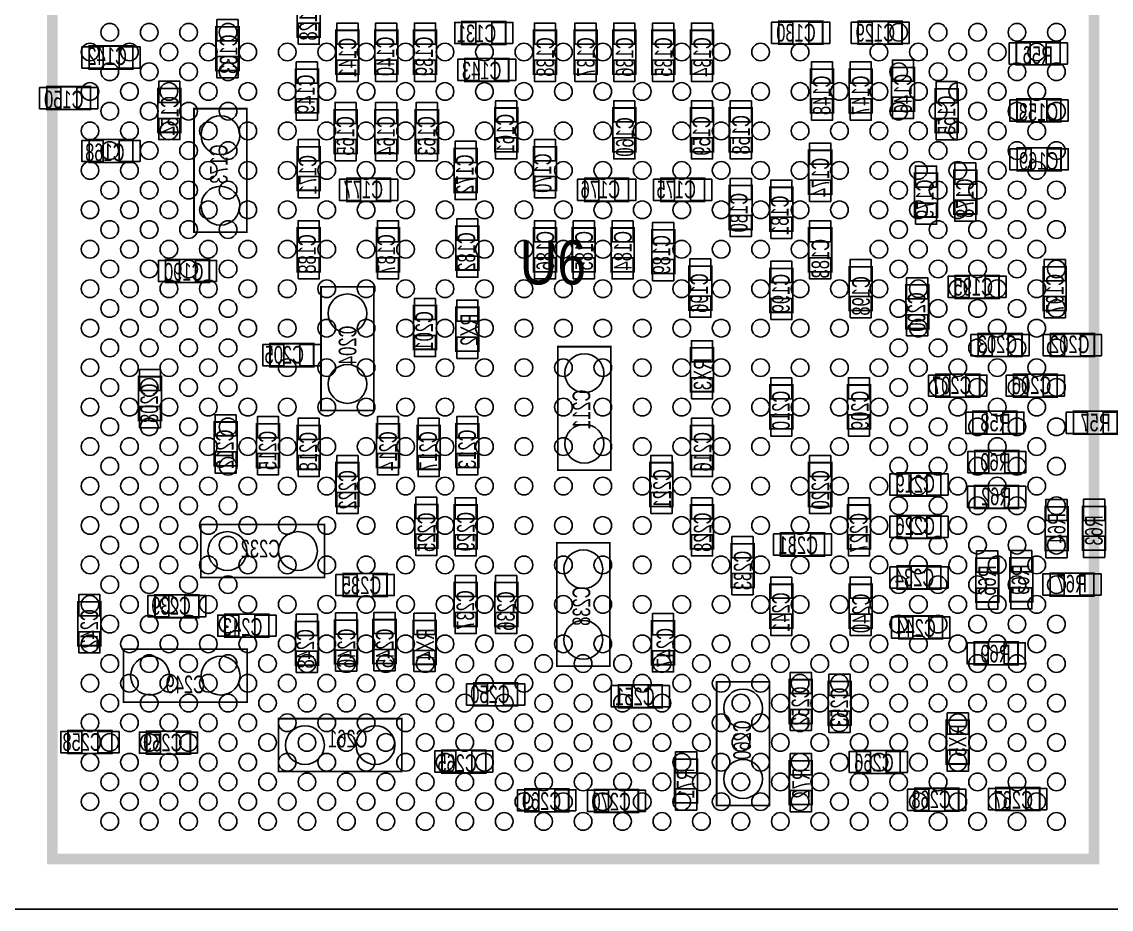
# Model space of a CAD drawing. Extents: x -1181 to 984, y -394 to 394.
# Drawn here: x -280 to 338, y -394 to 109 of the extents above; entities that cross this region are included whole.
import ezdxf
from ezdxf.enums import TextEntityAlignment as Align

# ---------------------------------------------------------------- set-up
doc = ezdxf.new("R2010")
doc.units = 0
for name, color, linetype in [('BG_OUTLINE', 1, 'CONTINUOUS'), ('PG_ASSEMBLY_BOTTOM', 2, 'CONTINUOUS'), ('PG_ASSEMBLY_TOP', 3, 'CONTINUOUS'), ('PIN_BOTTOM', 5, 'CONTINUOUS'), ('PIN_TOP', 4, 'CONTINUOUS'), ('RD_ASSEMBLY_BOTTOM', 6, 'CONTINUOUS'), ('RD_ASSEMBLY_TOP', 7, 'CONTINUOUS')]:
    doc.layers.add(name, color=color, linetype=linetype)

msp = doc.modelspace()

# ---------------------------------------------------------------- linework, layer by layer
at = {"layer": 'BG_OUTLINE'}
msp.add_lwpolyline([(984.25, -393.7), (984.25, 393.7), (-1181.1, 393.7), (-1181.1, -393.7)], close=True, dxfattribs=at)
at = {"layer": 'PG_ASSEMBLY_BOTTOM', "const_width": 1}
for points in [[(-110.5, 100.6), (-110.5, 125.4), (-123.5, 125.4), (-123.5, 100.6)], [(-169.5, 106.4), (-169.5, 81.6), (-156.5, 81.6), (-156.5, 106.4)], [(-5.3, 109.43), (-30.1, 109.43), (-30.1, 96.43), (-5.3, 96.43)], [(149.6, 96.5), (174.4, 96.5), (174.4, 109.5), (149.6, 109.5)], [(194.6, 96.5), (219.4, 96.5), (219.4, 109.5), (194.6, 109.5)], [(-101.5, 104.4), (-101.5, 79.6), (-88.5, 79.6), (-88.5, 104.4)], [(-79.5, 104.4), (-79.5, 79.6), (-66.5, 79.6), (-66.5, 104.4)], [(-44.5, 79.6), (-44.5, 104.4), (-57.5, 104.4), (-57.5, 79.6)], [(10.5, 104.4), (10.5, 79.6), (23.5, 79.6), (23.5, 104.4)], [(33.5, 104.4), (33.5, 79.6), (46.5, 79.6), (46.5, 104.4)], [(55.5, 104.4), (55.5, 79.6), (68.5, 79.6), (68.5, 104.4)], [(77.5, 104.4), (77.5, 79.6), (90.5, 79.6), (90.5, 104.4)], [(99.5, 104.4), (99.5, 79.6), (112.5, 79.6), (112.5, 104.4)], [(-216.6, 95.5), (-241.4, 95.5), (-241.4, 82.5), (-216.6, 82.5)], [(284.21, 84.8), (309.01, 84.8), (309.01, 97.8), (284.21, 97.8)], [(-3.6, 88.5), (-28.4, 88.5), (-28.4, 75.5), (-3.6, 75.5)], [(-111.5, 57.6), (-111.5, 82.4), (-124.5, 82.4), (-124.5, 57.6)], [(180.5, 57.6), (180.5, 82.4), (167.5, 82.4), (167.5, 57.6)], [(202.5, 57.6), (202.5, 82.4), (189.5, 82.4), (189.5, 57.6)], [(226.5, 58.6), (226.5, 83.4), (213.5, 83.4), (213.5, 58.6)], [(-240.6, 72.5), (-265.4, 72.5), (-265.4, 59.5), (-240.6, 59.5)], [(-202.5, 71.4), (-202.5, 46.6), (-189.5, 46.6), (-189.5, 71.4)], [(251.2, 46.49), (251.2, 71.29), (238.2, 71.29), (238.2, 46.49)], [(284.6, 52.5), (309.4, 52.5), (309.4, 65.5), (284.6, 65.5)], [(-152, -10), (-152, 60), (-182, 60), (-182, -10)], [(-102.5, 59.4), (-102.5, 34.6), (-89.5, 34.6), (-89.5, 59.4)], [(-79.5, 59.4), (-79.5, 34.6), (-66.5, 34.6), (-66.5, 59.4)], [(-56.5, 59.4), (-56.5, 34.6), (-43.5, 34.6), (-43.5, 59.4)], [(-11.5, 60.4), (-11.5, 35.6), (1.5, 35.6), (1.5, 60.4)], [(55.5, 60.4), (55.5, 35.6), (68.5, 35.6), (68.5, 60.4)], [(99.5, 60.4), (99.5, 35.6), (112.5, 35.6), (112.5, 60.4)], [(121.5, 60.4), (121.5, 35.6), (134.5, 35.6), (134.5, 60.4)], [(-216.6, 42.5), (-241.4, 42.5), (-241.4, 29.5), (-216.6, 29.5)], [(-110.5, 13.6), (-110.5, 38.4), (-123.5, 38.4), (-123.5, 13.6)], [(-34.5, 37.4), (-34.5, 12.6), (-21.5, 12.6), (-21.5, 37.4)], [(23.5, 13.6), (23.5, 38.4), (10.5, 38.4), (10.5, 13.6)], [(284.71, 24.8), (309.51, 24.8), (309.51, 37.8), (284.71, 37.8)], [(179.5, 11.6), (179.5, 36.4), (166.5, 36.4), (166.5, 11.6)], [(248.8, 25.11), (248.8, 0.31), (261.8, 0.31), (261.8, 25.11)], [(-70.6, 20.5), (-95.4, 20.5), (-95.4, 7.5), (-70.6, 7.5)], [(39.6, 7.5), (64.4, 7.5), (64.4, 20.5), (39.6, 20.5)], [(82.6, 7.5), (107.4, 7.5), (107.4, 20.5), (82.6, 20.5)], [(239.5, -1.4), (239.5, 23.4), (226.5, 23.4), (226.5, -1.4)], [(121.5, 16.4), (121.5, -8.4), (134.5, -8.4), (134.5, 16.4)], [(157.5, -9.4), (157.5, 15.4), (144.5, 15.4), (144.5, -9.4)], [(-20.5, -31.4), (-20.5, -6.6), (-33.5, -6.6), (-33.5, -31.4)], [(-110.5, -32.4), (-110.5, -7.6), (-123.5, -7.6), (-123.5, -32.4)], [(-65.5, -32.4), (-65.5, -7.6), (-78.5, -7.6), (-78.5, -32.4)], [(10.5, -7.6), (10.5, -32.4), (23.5, -32.4), (23.5, -7.6)], [(32.5, -7.6), (32.5, -32.4), (45.5, -32.4), (45.5, -7.6)], [(54.5, -7.6), (54.5, -32.4), (67.5, -32.4), (67.5, -7.6)], [(77.5, -8.6), (77.5, -33.4), (90.5, -33.4), (90.5, -8.6)], [(166.5, -7.6), (166.5, -32.4), (179.5, -32.4), (179.5, -7.6)], [(-173.3, -25.45), (-198.1, -25.45), (-198.1, -38.45), (-173.3, -38.45)], [(98.53, -29.3), (98.53, -54.1), (111.53, -54.1), (111.53, -29.3)], [(157.5, -55.4), (157.5, -30.6), (144.5, -30.6), (144.5, -55.4)], [(202.5, -54.4), (202.5, -29.6), (189.5, -29.6), (189.5, -54.4)], [(312.5, -54.4), (312.5, -29.6), (299.5, -29.6), (299.5, -54.4)], [(274.4, -34.5), (249.6, -34.5), (249.6, -47.5), (274.4, -47.5)], [(-110, -41), (-110, -111), (-80, -111), (-80, -41)], [(234.51, -64.7), (234.51, -39.9), (221.51, -39.9), (221.51, -64.7)], [(-57.5, -51.6), (-57.5, -76.4), (-44.5, -76.4), (-44.5, -51.6)], [(-20.5, -77.4), (-20.5, -52.6), (-33.5, -52.6), (-33.5, -77.4)], [(287.4, -67.5), (262.6, -67.5), (262.6, -80.5), (287.4, -80.5)], [(328.4, -67.5), (303.6, -67.5), (303.6, -80.5), (328.4, -80.5)], [(-138.93, -86.2), (-114.13, -86.2), (-114.13, -73.2), (-138.93, -73.2)], [(54.3, -144.9), (54.3, -74.9), (24.3, -74.9), (24.3, -144.9)], [(112.5, -100.4), (112.5, -75.6), (99.5, -75.6), (99.5, -100.4)], [(-200.41, -116.7), (-200.41, -91.9), (-213.41, -91.9), (-213.41, -116.7)], [(263.4, -90.5), (238.6, -90.5), (238.6, -103.5), (263.4, -103.5)], [(282.6, -103.5), (307.4, -103.5), (307.4, -90.5), (282.6, -90.5)], [(144.5, -96.6), (144.5, -121.4), (157.5, -121.4), (157.5, -96.6)], [(201.5, -121.4), (201.5, -96.6), (188.5, -96.6), (188.5, -121.4)], [(284.4, -111.5), (259.6, -111.5), (259.6, -124.5), (284.4, -124.5)], [(341.4, -111.5), (316.6, -111.5), (316.6, -124.5), (341.4, -124.5)], [(-170.5, -117.6), (-170.5, -142.4), (-157.5, -142.4), (-157.5, -117.6)], [(-133.5, -143.4), (-133.5, -118.6), (-146.5, -118.6), (-146.5, -143.4)], [(-110.5, -144.4), (-110.5, -119.6), (-123.5, -119.6), (-123.5, -144.4)], [(-78.5, -118.6), (-78.5, -143.4), (-65.5, -143.4), (-65.5, -118.6)], [(-55.5, -119.6), (-55.5, -144.4), (-42.5, -144.4), (-42.5, -119.6)], [(-20.5, -143.4), (-20.5, -118.6), (-33.5, -118.6), (-33.5, -143.4)], [(112.5, -144.4), (112.5, -119.6), (99.5, -119.6), (99.5, -144.4)], [(285.53, -133.8), (260.73, -133.8), (260.73, -146.8), (285.53, -146.8)], [(-101.5, -140.6), (-101.5, -165.4), (-88.5, -165.4), (-88.5, -140.6)], [(76.5, -140.6), (76.5, -165.4), (89.5, -165.4), (89.5, -140.6)], [(166.5, -140.6), (166.5, -165.4), (179.5, -165.4), (179.5, -140.6)], [(241.4, -146.5), (216.6, -146.5), (216.6, -159.5), (241.4, -159.5)], [(260.6, -166.5), (285.4, -166.5), (285.4, -153.5), (260.6, -153.5)], [(-56.77, -164.3), (-56.77, -189.1), (-43.77, -189.1), (-43.77, -164.3)], [(-21.5, -189.4), (-21.5, -164.6), (-34.5, -164.6), (-34.5, -189.4)], [(99.5, -164.6), (99.5, -189.4), (112.5, -189.4), (112.5, -164.6)], [(188.5, -164.6), (188.5, -189.4), (201.5, -189.4), (201.5, -164.6)], [(313.5, -190.4), (313.5, -165.6), (300.5, -165.6), (300.5, -190.4)], [(321.8, -165.45), (321.8, -190.25), (334.8, -190.25), (334.8, -165.45)], [(241.4, -170.5), (216.6, -170.5), (216.6, -183.5), (241.4, -183.5)], [(-108.06, -175.7), (-178.06, -175.7), (-178.06, -205.7), (-108.06, -205.7)], [(150.6, -193.5), (175.4, -193.5), (175.4, -180.5), (150.6, -180.5)], [(23.7, -186.02), (23.7, -256.02), (53.7, -256.02), (53.7, -186.02)], [(135.5, -211.4), (135.5, -186.6), (122.5, -186.6), (122.5, -211.4)], [(274.2, -219.57), (274.2, -194.77), (261.2, -194.77), (261.2, -219.57)], [(280.5, -194.6), (280.5, -219.4), (293.5, -219.4), (293.5, -194.6)], [(-97.4, -216.5), (-72.6, -216.5), (-72.6, -203.5), (-97.4, -203.5)], [(216.65, -212.2), (241.45, -212.2), (241.45, -199.2), (216.65, -199.2)], [(303.35, -216.2), (328.15, -216.2), (328.15, -203.2), (303.35, -203.2)], [(-34.5, -208.6), (-34.5, -233.4), (-21.5, -233.4), (-21.5, -208.6)], [(-11.5, -208.6), (-11.5, -233.4), (1.5, -233.4), (1.5, -208.6)], [(144.5, -209.6), (144.5, -234.4), (157.5, -234.4), (157.5, -209.6)], [(189.5, -209.6), (189.5, -234.4), (202.5, -234.4), (202.5, -209.6)], [(-179.3, -215.47), (-204.1, -215.47), (-204.1, -228.47), (-179.3, -228.47)], [(-234.8, -244.33), (-234.8, -219.53), (-247.8, -219.53), (-247.8, -244.33)], [(-139.6, -226.5), (-164.4, -226.5), (-164.4, -239.5), (-139.6, -239.5)], [(242.4, -227.5), (217.6, -227.5), (217.6, -240.5), (242.4, -240.5)], [(-124.5, -230.6), (-124.5, -255.4), (-111.5, -255.4), (-111.5, -230.6)], [(-89.25, -254.7), (-89.25, -229.9), (-102.25, -229.9), (-102.25, -254.7)], [(-67.5, -254.4), (-67.5, -229.6), (-80.5, -229.6), (-80.5, -254.4)], [(-44.8, -254.89), (-44.8, -230.09), (-57.8, -230.09), (-57.8, -254.89)], [(77.43, -230.3), (77.43, -255.1), (90.43, -255.1), (90.43, -230.3)], [(-221.9, -276.3), (-151.9, -276.3), (-151.9, -246.3), (-221.9, -246.3)], [(260.37, -255.2), (285.17, -255.2), (285.17, -242.2), (260.37, -242.2)], [(-23.4, -278.5), (1.4, -278.5), (1.4, -265.5), (-23.4, -265.5)], [(144.3, -334.9), (144.3, -264.9), (114.3, -264.9), (114.3, -334.9)], [(168.5, -288.4), (168.5, -263.6), (155.5, -263.6), (155.5, -288.4)], [(177.5, -264.6), (177.5, -289.4), (190.5, -289.4), (190.5, -264.6)], [(83.4, -266.5), (58.6, -266.5), (58.6, -279.5), (83.4, -279.5)], [(-64.1, -285.7), (-134.1, -285.7), (-134.1, -315.7), (-64.1, -315.7)], [(244.5, -286.6), (244.5, -311.4), (257.5, -311.4), (257.5, -286.6)], [(-228.6, -292.5), (-253.4, -292.5), (-253.4, -305.5), (-228.6, -305.5)], [(-184.05, -292.8), (-208.85, -292.8), (-208.85, -305.8), (-184.05, -305.8)], [(-16.6, -303.5), (-41.4, -303.5), (-41.4, -316.5), (-16.6, -316.5)], [(103.5, -333.4), (103.5, -308.6), (90.5, -308.6), (90.5, -333.4)], [(218.39, -303.8), (193.59, -303.8), (193.59, -316.8), (218.39, -316.8)], [(168.5, -334.4), (168.5, -309.6), (155.5, -309.6), (155.5, -334.4)], [(30.4, -325.5), (5.6, -325.5), (5.6, -338.5), (30.4, -338.5)], [(69.91, -325.8), (45.11, -325.8), (45.11, -338.8), (69.91, -338.8)], [(226.69, -338.2), (251.49, -338.2), (251.49, -325.2), (226.69, -325.2)], [(297.41, -324.8), (272.61, -324.8), (272.61, -337.8), (297.41, -337.8)]]:
    msp.add_lwpolyline(points, close=True, dxfattribs=at)
at = {"layer": 'PG_ASSEMBLY_TOP', "const_width": 6}
msp.add_lwpolyline([(-262.28, 225.28), (-262.28, -365.28), (328.28, -365.28), (328.28, 225.28)], close=True, dxfattribs=at)
at = {"layer": 'PIN_BOTTOM'}
for points in [[(-157, 110.51), (-169, 110.51), (-169, 98.51), (-157, 98.51)], [(-123, 96.49), (-111, 96.49), (-111, 108.49), (-123, 108.49)], [(-89, 108.51), (-101, 108.51), (-101, 96.51), (-89, 96.51)], [(-67, 108.51), (-79, 108.51), (-79, 96.51), (-67, 96.51)], [(-57, 96.51), (-45, 96.51), (-45, 108.51), (-57, 108.51)], [(-22.21, 96.93), (-22.21, 108.93), (-34.21, 108.93), (-34.21, 96.93)], [(-1.19, 96.93), (-1.19, 108.93), (-13.19, 108.93), (-13.19, 96.93)], [(23, 108.51), (11, 108.51), (11, 96.51), (23, 96.51)], [(46, 108.51), (34, 108.51), (34, 96.51), (46, 96.51)], [(68, 108.51), (56, 108.51), (56, 96.51), (68, 96.51)], [(90, 108.51), (78, 108.51), (78, 96.51), (90, 96.51)], [(112, 108.51), (100, 108.51), (100, 96.51), (112, 96.51)], [(145.49, 109), (145.49, 97), (157.49, 97), (157.49, 109)], [(166.51, 109), (166.51, 97), (178.51, 97), (178.51, 109)], [(190.49, 109), (190.49, 97), (202.49, 97), (202.49, 109)], [(211.51, 109), (211.51, 97), (223.51, 97), (223.51, 109)], [(-233.51, 83), (-233.51, 95), (-245.51, 95), (-245.51, 83)], [(-212.49, 83), (-212.49, 95), (-224.49, 95), (-224.49, 83)], [(280.1, 97.3), (280.1, 85.3), (292.1, 85.3), (292.1, 97.3)], [(301.12, 97.3), (301.12, 85.3), (313.12, 85.3), (313.12, 97.3)], [(-157, 89.49), (-169, 89.49), (-169, 77.49), (-157, 77.49)], [(-124, 74.51), (-112, 74.51), (-112, 86.51), (-124, 86.51)], [(-89, 87.49), (-101, 87.49), (-101, 75.49), (-89, 75.49)], [(-67, 87.49), (-79, 87.49), (-79, 75.49), (-67, 75.49)], [(-57, 75.49), (-45, 75.49), (-45, 87.49), (-57, 87.49)], [(-20.51, 76), (-20.51, 88), (-32.51, 88), (-32.51, 76)], [(0.51, 76), (0.51, 88), (-11.49, 88), (-11.49, 76)], [(23, 87.49), (11, 87.49), (11, 75.49), (23, 75.49)], [(46, 87.49), (34, 87.49), (34, 75.49), (46, 75.49)], [(68, 87.49), (56, 87.49), (56, 75.49), (68, 75.49)], [(90, 87.49), (78, 87.49), (78, 75.49), (90, 75.49)], [(112, 87.49), (100, 87.49), (100, 75.49), (112, 75.49)], [(168, 74.51), (180, 74.51), (180, 86.51), (168, 86.51)], [(190, 74.51), (202, 74.51), (202, 86.51), (190, 86.51)], [(214, 75.51), (226, 75.51), (226, 87.51), (214, 87.51)], [(-190, 75.51), (-202, 75.51), (-202, 63.51), (-190, 63.51)], [(238.7, 63.4), (250.7, 63.4), (250.7, 75.4), (238.7, 75.4)], [(-257.51, 60), (-257.51, 72), (-269.51, 72), (-269.51, 60)], [(-236.49, 60), (-236.49, 72), (-248.49, 72), (-248.49, 60)], [(-124, 53.49), (-112, 53.49), (-112, 65.49), (-124, 65.49)], [(-90, 63.51), (-102, 63.51), (-102, 51.51), (-90, 51.51)], [(-67, 63.51), (-79, 63.51), (-79, 51.51), (-67, 51.51)], [(-44, 63.51), (-56, 63.51), (-56, 51.51), (-44, 51.51)], [(1, 64.51), (-11, 64.51), (-11, 52.51), (1, 52.51)], [(68, 64.51), (56, 64.51), (56, 52.51), (68, 52.51)], [(112, 64.51), (100, 64.51), (100, 52.51), (112, 52.51)], [(134, 64.51), (122, 64.51), (122, 52.51), (134, 52.51)], [(168, 53.49), (180, 53.49), (180, 65.49), (168, 65.49)], [(190, 53.49), (202, 53.49), (202, 65.49), (190, 65.49)], [(214, 54.49), (226, 54.49), (226, 66.49), (214, 66.49)], [(280.49, 65), (280.49, 53), (292.49, 53), (292.49, 65)], [(301.51, 65), (301.51, 53), (313.51, 53), (313.51, 65)], [(-190, 54.49), (-202, 54.49), (-202, 42.49), (-190, 42.49)], [(238.7, 42.38), (250.7, 42.38), (250.7, 54.38), (238.7, 54.38)], [(1, 43.49), (-11, 43.49), (-11, 31.49), (1, 31.49)], [(68, 43.49), (56, 43.49), (56, 31.49), (68, 31.49)], [(112, 43.49), (100, 43.49), (100, 31.49), (112, 31.49)], [(134, 43.49), (122, 43.49), (122, 31.49), (134, 31.49)], [(-233.51, 30), (-233.51, 42), (-245.51, 42), (-245.51, 30)], [(-212.49, 30), (-212.49, 42), (-224.49, 42), (-224.49, 30)], [(-123, 30.51), (-111, 30.51), (-111, 42.51), (-123, 42.51)], [(-90, 42.49), (-102, 42.49), (-102, 30.49), (-90, 30.49)], [(-67, 42.49), (-79, 42.49), (-79, 30.49), (-67, 30.49)], [(-44, 42.49), (-56, 42.49), (-56, 30.49), (-44, 30.49)], [(-22, 41.51), (-34, 41.51), (-34, 29.51), (-22, 29.51)], [(11, 30.51), (23, 30.51), (23, 42.51), (11, 42.51)], [(167, 28.51), (179, 28.51), (179, 40.51), (167, 40.51)], [(280.6, 37.3), (280.6, 25.3), (292.6, 25.3), (292.6, 37.3)], [(301.62, 37.3), (301.62, 25.3), (313.62, 25.3), (313.62, 37.3)], [(227, 15.51), (239, 15.51), (239, 27.51), (227, 27.51)], [(261.3, 29.22), (249.3, 29.22), (249.3, 17.22), (261.3, 17.22)], [(-123, 9.49), (-111, 9.49), (-111, 21.49), (-123, 21.49)], [(-87.51, 8), (-87.51, 20), (-99.51, 20), (-99.51, 8)], [(-66.49, 8), (-66.49, 20), (-78.49, 20), (-78.49, 8)], [(-22, 20.49), (-34, 20.49), (-34, 8.49), (-22, 8.49)], [(11, 9.49), (23, 9.49), (23, 21.49), (11, 21.49)], [(35.49, 20), (35.49, 8), (47.49, 8), (47.49, 20)], [(56.51, 20), (56.51, 8), (68.51, 8), (68.51, 20)], [(78.49, 20), (78.49, 8), (90.49, 8), (90.49, 20)], [(99.51, 20), (99.51, 8), (111.51, 8), (111.51, 20)], [(134, 20.51), (122, 20.51), (122, 8.51), (134, 8.51)], [(145, 7.51), (157, 7.51), (157, 19.51), (145, 19.51)], [(167, 7.49), (179, 7.49), (179, 19.49), (167, 19.49)], [(227, -5.51), (239, -5.51), (239, 6.49), (227, 6.49)], [(261.3, 8.2), (249.3, 8.2), (249.3, -3.8), (261.3, -3.8)], [(-123, -15.49), (-111, -15.49), (-111, -3.49), (-123, -3.49)], [(-78, -15.49), (-66, -15.49), (-66, -3.49), (-78, -3.49)], [(-33, -14.49), (-21, -14.49), (-21, -2.49), (-33, -2.49)], [(23, -3.49), (11, -3.49), (11, -15.49), (23, -15.49)], [(45, -3.49), (33, -3.49), (33, -15.49), (45, -15.49)], [(67, -3.49), (55, -3.49), (55, -15.49), (67, -15.49)], [(90, -4.49), (78, -4.49), (78, -16.49), (90, -16.49)], [(134, -0.51), (122, -0.51), (122, -12.51), (134, -12.51)], [(145, -13.51), (157, -13.51), (157, -1.51), (145, -1.51)], [(179, -3.49), (167, -3.49), (167, -15.49), (179, -15.49)], [(-123, -36.51), (-111, -36.51), (-111, -24.51), (-123, -24.51)], [(-78, -36.51), (-66, -36.51), (-66, -24.51), (-78, -24.51)], [(-33, -35.51), (-21, -35.51), (-21, -23.51), (-33, -23.51)], [(23, -24.51), (11, -24.51), (11, -36.51), (23, -36.51)], [(45, -24.51), (33, -24.51), (33, -36.51), (45, -36.51)], [(67, -24.51), (55, -24.51), (55, -36.51), (67, -36.51)], [(179, -24.51), (167, -24.51), (167, -36.51), (179, -36.51)], [(-190.21, -37.95), (-190.21, -25.95), (-202.21, -25.95), (-202.21, -37.95)], [(-169.19, -37.95), (-169.19, -25.95), (-181.19, -25.95), (-181.19, -37.95)], [(90, -25.51), (78, -25.51), (78, -37.51), (90, -37.51)], [(111.03, -25.19), (99.03, -25.19), (99.03, -37.19), (111.03, -37.19)], [(145, -38.49), (157, -38.49), (157, -26.49), (145, -26.49)], [(190, -37.49), (202, -37.49), (202, -25.49), (190, -25.49)], [(300, -37.49), (312, -37.49), (312, -25.49), (300, -25.49)], [(222.01, -47.79), (234.01, -47.79), (234.01, -35.79), (222.01, -35.79)], [(257.49, -47), (257.49, -35), (245.49, -35), (245.49, -47)], [(278.51, -47), (278.51, -35), (266.51, -35), (266.51, -47)], [(-45, -47.49), (-57, -47.49), (-57, -59.49), (-45, -59.49)], [(-33, -60.49), (-21, -60.49), (-21, -48.49), (-33, -48.49)], [(111.03, -46.21), (99.03, -46.21), (99.03, -58.21), (111.03, -58.21)], [(145, -59.51), (157, -59.51), (157, -47.51), (145, -47.51)], [(190, -58.51), (202, -58.51), (202, -46.51), (190, -46.51)], [(300, -58.51), (312, -58.51), (312, -46.51), (300, -46.51)], [(222.01, -68.81), (234.01, -68.81), (234.01, -56.81), (222.01, -56.81)], [(-143.04, -73.7), (-143.04, -85.7), (-131.04, -85.7), (-131.04, -73.7)], [(-122.02, -73.7), (-122.02, -85.7), (-110.02, -85.7), (-110.02, -73.7)], [(-45, -68.51), (-57, -68.51), (-57, -80.51), (-45, -80.51)], [(-33, -81.51), (-21, -81.51), (-21, -69.51), (-33, -69.51)], [(100, -83.49), (112, -83.49), (112, -71.49), (100, -71.49)], [(270.49, -80), (270.49, -68), (258.49, -68), (258.49, -80)], [(291.51, -80), (291.51, -68), (279.51, -68), (279.51, -80)], [(311.49, -80), (311.49, -68), (299.49, -68), (299.49, -80)], [(332.51, -80), (332.51, -68), (320.51, -68), (320.51, -80)], [(-212.91, -99.79), (-200.91, -99.79), (-200.91, -87.79), (-212.91, -87.79)], [(100, -104.51), (112, -104.51), (112, -92.51), (100, -92.51)], [(157, -92.49), (145, -92.49), (145, -104.49), (157, -104.49)], [(189, -104.49), (201, -104.49), (201, -92.49), (189, -92.49)], [(246.49, -103), (246.49, -91), (234.49, -91), (234.49, -103)], [(267.51, -103), (267.51, -91), (255.51, -91), (255.51, -103)], [(278.49, -91), (278.49, -103), (290.49, -103), (290.49, -91)], [(299.51, -91), (299.51, -103), (311.51, -103), (311.51, -91)], [(-212.91, -120.81), (-200.91, -120.81), (-200.91, -108.81), (-212.91, -108.81)], [(-158, -113.49), (-170, -113.49), (-170, -125.49), (-158, -125.49)], [(-146, -126.49), (-134, -126.49), (-134, -114.49), (-146, -114.49)], [(-123, -127.49), (-111, -127.49), (-111, -115.49), (-123, -115.49)], [(-66, -114.49), (-78, -114.49), (-78, -126.49), (-66, -126.49)], [(-43, -115.49), (-55, -115.49), (-55, -127.49), (-43, -127.49)], [(-33, -126.49), (-21, -126.49), (-21, -114.49), (-33, -114.49)], [(100, -127.49), (112, -127.49), (112, -115.49), (100, -115.49)], [(157, -113.51), (145, -113.51), (145, -125.51), (157, -125.51)], [(189, -125.51), (201, -125.51), (201, -113.51), (189, -113.51)], [(267.49, -124), (267.49, -112), (255.49, -112), (255.49, -124)], [(288.51, -124), (288.51, -112), (276.51, -112), (276.51, -124)], [(324.49, -124), (324.49, -112), (312.49, -112), (312.49, -124)], [(345.51, -124), (345.51, -112), (333.51, -112), (333.51, -124)], [(-158, -134.51), (-170, -134.51), (-170, -146.51), (-158, -146.51)], [(-146, -147.51), (-134, -147.51), (-134, -135.51), (-146, -135.51)], [(-66, -135.51), (-78, -135.51), (-78, -147.51), (-66, -147.51)], [(-33, -147.51), (-21, -147.51), (-21, -135.51), (-33, -135.51)], [(268.62, -146.3), (268.62, -134.3), (256.62, -134.3), (256.62, -146.3)], [(289.64, -146.3), (289.64, -134.3), (277.64, -134.3), (277.64, -146.3)], [(-123, -148.51), (-111, -148.51), (-111, -136.51), (-123, -136.51)], [(-89, -136.49), (-101, -136.49), (-101, -148.49), (-89, -148.49)], [(-43, -136.51), (-55, -136.51), (-55, -148.51), (-43, -148.51)], [(89, -136.49), (77, -136.49), (77, -148.49), (89, -148.49)], [(100, -148.51), (112, -148.51), (112, -136.51), (100, -136.51)], [(179, -136.49), (167, -136.49), (167, -148.49), (179, -148.49)], [(224.49, -159), (224.49, -147), (212.49, -147), (212.49, -159)], [(245.51, -159), (245.51, -147), (233.51, -147), (233.51, -159)], [(256.49, -154), (256.49, -166), (268.49, -166), (268.49, -154)], [(277.51, -154), (277.51, -166), (289.51, -166), (289.51, -154)], [(-89, -157.51), (-101, -157.51), (-101, -169.51), (-89, -169.51)], [(-44.27, -160.19), (-56.27, -160.19), (-56.27, -172.19), (-44.27, -172.19)], [(-34, -172.49), (-22, -172.49), (-22, -160.49), (-34, -160.49)], [(89, -157.51), (77, -157.51), (77, -169.51), (89, -169.51)], [(112, -160.49), (100, -160.49), (100, -172.49), (112, -172.49)], [(179, -157.51), (167, -157.51), (167, -169.51), (179, -169.51)], [(201, -160.49), (189, -160.49), (189, -172.49), (201, -172.49)], [(301, -173.49), (313, -173.49), (313, -161.49), (301, -161.49)], [(334.3, -161.34), (322.3, -161.34), (322.3, -173.34), (334.3, -173.34)], [(224.49, -183), (224.49, -171), (212.49, -171), (212.49, -183)], [(245.51, -183), (245.51, -171), (233.51, -171), (233.51, -183)], [(-44.27, -181.21), (-56.27, -181.21), (-56.27, -193.21), (-44.27, -193.21)], [(-34, -193.51), (-22, -193.51), (-22, -181.51), (-34, -181.51)], [(112, -181.51), (100, -181.51), (100, -193.51), (112, -193.51)], [(123, -194.49), (135, -194.49), (135, -182.49), (123, -182.49)], [(146.49, -181), (146.49, -193), (158.49, -193), (158.49, -181)], [(167.51, -181), (167.51, -193), (179.51, -193), (179.51, -181)], [(201, -181.51), (189, -181.51), (189, -193.51), (201, -193.51)], [(301, -194.51), (313, -194.51), (313, -182.51), (301, -182.51)], [(334.3, -182.36), (322.3, -182.36), (322.3, -194.36), (334.3, -194.36)], [(261.7, -202.66), (273.7, -202.66), (273.7, -190.66), (261.7, -190.66)], [(293, -190.49), (281, -190.49), (281, -202.49), (293, -202.49)], [(123, -215.51), (135, -215.51), (135, -203.51), (123, -203.51)], [(212.54, -199.7), (212.54, -211.7), (224.54, -211.7), (224.54, -199.7)], [(233.56, -199.7), (233.56, -211.7), (245.56, -211.7), (245.56, -199.7)], [(299.24, -203.7), (299.24, -215.7), (311.24, -215.7), (311.24, -203.7)], [(320.26, -203.7), (320.26, -215.7), (332.26, -215.7), (332.26, -203.7)], [(-101.51, -204), (-101.51, -216), (-89.51, -216), (-89.51, -204)], [(-80.49, -204), (-80.49, -216), (-68.49, -216), (-68.49, -204)], [(-22, -204.49), (-34, -204.49), (-34, -216.49), (-22, -216.49)], [(1, -204.49), (-11, -204.49), (-11, -216.49), (1, -216.49)], [(157, -205.49), (145, -205.49), (145, -217.49), (157, -217.49)], [(202, -205.49), (190, -205.49), (190, -217.49), (202, -217.49)], [(-247.3, -227.42), (-235.3, -227.42), (-235.3, -215.42), (-247.3, -215.42)], [(-196.21, -227.97), (-196.21, -215.97), (-208.21, -215.97), (-208.21, -227.97)], [(-175.19, -227.97), (-175.19, -215.97), (-187.19, -215.97), (-187.19, -227.97)], [(261.7, -223.68), (273.7, -223.68), (273.7, -211.68), (261.7, -211.68)], [(293, -211.51), (281, -211.51), (281, -223.51), (293, -223.51)], [(-156.51, -239), (-156.51, -227), (-168.51, -227), (-168.51, -239)], [(-135.49, -239), (-135.49, -227), (-147.49, -227), (-147.49, -239)], [(-112, -226.49), (-124, -226.49), (-124, -238.49), (-112, -238.49)], [(-101.75, -237.79), (-89.75, -237.79), (-89.75, -225.79), (-101.75, -225.79)], [(-80, -237.49), (-68, -237.49), (-68, -225.49), (-80, -225.49)], [(-57.3, -237.98), (-45.3, -237.98), (-45.3, -225.98), (-57.3, -225.98)], [(-22, -225.51), (-34, -225.51), (-34, -237.51), (-22, -237.51)], [(1, -225.51), (-11, -225.51), (-11, -237.51), (1, -237.51)], [(89.93, -226.19), (77.93, -226.19), (77.93, -238.19), (89.93, -238.19)], [(157, -226.51), (145, -226.51), (145, -238.51), (157, -238.51)], [(202, -226.51), (190, -226.51), (190, -238.51), (202, -238.51)], [(225.49, -240), (225.49, -228), (213.49, -228), (213.49, -240)], [(246.51, -240), (246.51, -228), (234.51, -228), (234.51, -240)], [(-247.3, -248.44), (-235.3, -248.44), (-235.3, -236.44), (-247.3, -236.44)], [(-101.75, -258.81), (-89.75, -258.81), (-89.75, -246.81), (-101.75, -246.81)], [(-80, -258.51), (-68, -258.51), (-68, -246.51), (-80, -246.51)], [(-57.3, -259), (-45.3, -259), (-45.3, -247), (-57.3, -247)], [(256.26, -242.7), (256.26, -254.7), (268.26, -254.7), (268.26, -242.7)], [(277.28, -242.7), (277.28, -254.7), (289.28, -254.7), (289.28, -242.7)], [(-112, -247.51), (-124, -247.51), (-124, -259.51), (-112, -259.51)], [(89.93, -247.21), (77.93, -247.21), (77.93, -259.21), (89.93, -259.21)], [(156, -271.49), (168, -271.49), (168, -259.49), (156, -259.49)], [(190, -260.49), (178, -260.49), (178, -272.49), (190, -272.49)], [(-27.51, -266), (-27.51, -278), (-15.51, -278), (-15.51, -266)], [(-6.49, -266), (-6.49, -278), (5.51, -278), (5.51, -266)], [(66.49, -279), (66.49, -267), (54.49, -267), (54.49, -279)], [(87.51, -279), (87.51, -267), (75.51, -267), (75.51, -279)], [(156, -292.51), (168, -292.51), (168, -280.51), (156, -280.51)], [(190, -281.51), (178, -281.51), (178, -293.51), (190, -293.51)], [(257, -282.49), (245, -282.49), (245, -294.49), (257, -294.49)], [(-245.51, -305), (-245.51, -293), (-257.51, -293), (-257.51, -305)], [(-224.49, -305), (-224.49, -293), (-236.49, -293), (-236.49, -305)], [(-200.96, -305.3), (-200.96, -293.3), (-212.96, -293.3), (-212.96, -305.3)], [(-179.94, -305.3), (-179.94, -293.3), (-191.94, -293.3), (-191.94, -305.3)], [(-33.51, -316), (-33.51, -304), (-45.51, -304), (-45.51, -316)], [(-12.49, -316), (-12.49, -304), (-24.49, -304), (-24.49, -316)], [(91, -316.49), (103, -316.49), (103, -304.49), (91, -304.49)], [(156, -317.49), (168, -317.49), (168, -305.49), (156, -305.49)], [(201.48, -316.3), (201.48, -304.3), (189.48, -304.3), (189.48, -316.3)], [(222.5, -316.3), (222.5, -304.3), (210.5, -304.3), (210.5, -316.3)], [(257, -303.51), (245, -303.51), (245, -315.51), (257, -315.51)], [(13.49, -338), (13.49, -326), (1.49, -326), (1.49, -338)], [(34.51, -338), (34.51, -326), (22.51, -326), (22.51, -338)], [(53, -338.3), (53, -326.3), (41, -326.3), (41, -338.3)], [(74.02, -338.3), (74.02, -326.3), (62.02, -326.3), (62.02, -338.3)], [(91, -337.51), (103, -337.51), (103, -325.51), (91, -325.51)], [(156, -338.51), (168, -338.51), (168, -326.51), (156, -326.51)], [(222.58, -325.7), (222.58, -337.7), (234.58, -337.7), (234.58, -325.7)], [(243.6, -325.7), (243.6, -337.7), (255.6, -337.7), (255.6, -325.7)], [(280.5, -337.3), (280.5, -325.3), (268.5, -325.3), (268.5, -337.3)], [(301.52, -337.3), (301.52, -325.3), (289.52, -325.3), (289.52, -337.3)]]:
    msp.add_lwpolyline(points, close=True, dxfattribs=at)
for centre in [(-167, 45), (-167, 5), (-95, -56), (39.3, -89.9), (-95, -96), (39.3, -129.9), (-163.06, -190.7), (-123.06, -190.7), (38.7, -201.02), (38.7, -241.02), (-206.9, -261.3), (-166.9, -261.3), (129.3, -279.9), (-119.1, -300.7), (-79.1, -300.7), (129.3, -319.9)]:
    msp.add_circle(centre, 11, dxfattribs=at)
at = {"layer": 'PIN_TOP'}
for centre in [(-229.76, 103.31), (-207.39, 103.31), (-185.03, 103.31), (-162.67, 103.31), (217.49, 103.31), (239.85, 103.31), (262.21, 103.31), (284.57, 103.31), (306.94, 103.31), (-240.94, 92.13), (-218.57, 92.13), (-196.21, 92.13), (-173.85, 92.13), (-151.49, 92.13), (-129.13, 92.13), (-106.76, 92.13), (-84.4, 92.13), (-62.04, 92.13), (-39.68, 92.13), (-17.31, 92.13), (5.05, 92.13), (27.41, 92.13), (49.77, 92.13), (94.5, 92.13), (116.86, 92.13), (139.22, 92.13), (161.58, 92.13), (206.31, 92.13), (228.67, 92.13), (251.03, 92.13), (273.39, 92.13), (295.76, 92.13), (-229.76, 80.94), (-207.39, 80.94), (-185.03, 80.94), (-162.67, 80.94), (217.49, 80.94), (239.85, 80.94), (262.21, 80.94), (284.57, 80.94), (306.94, 80.94), (-240.94, 69.76), (-218.57, 69.76), (-196.21, 69.76), (-173.85, 69.76), (-151.49, 69.76), (-129.13, 69.76), (-106.76, 69.76), (-84.4, 69.76), (-62.04, 69.76), (-39.68, 69.76), (-17.31, 69.76), (5.05, 69.76), (27.41, 69.76), (49.77, 69.76), (72.13, 69.76), (94.5, 69.76), (116.86, 69.76), (139.22, 69.76), (161.58, 69.76), (183.94, 69.76), (206.31, 69.76), (228.67, 69.76), (251.03, 69.76), (273.39, 69.76), (295.76, 69.76), (-229.76, 58.58), (-207.39, 58.58), (-185.03, 58.58), (-162.67, 58.58), (217.49, 58.58), (239.85, 58.58), (262.21, 58.58), (284.57, 58.58), (306.94, 58.58), (-240.94, 47.4), (-218.57, 47.4), (-196.21, 47.4), (-173.85, 47.4), (-151.49, 47.4), (-129.13, 47.4), (-106.76, 47.4), (-84.4, 47.4), (-62.04, 47.4), (-39.68, 47.4), (-17.31, 47.4), (5.05, 47.4), (27.41, 47.4), (49.77, 47.4), (72.13, 47.4), (94.5, 47.4), (116.86, 47.4), (139.22, 47.4), (161.58, 47.4), (183.94, 47.4), (206.31, 47.4), (228.67, 47.4), (251.03, 47.4), (273.39, 47.4), (295.76, 47.4), (-229.76, 36.22), (-207.39, 36.22), (-185.03, 36.22), (-162.67, 36.22), (217.49, 36.22), (239.85, 36.22), (262.21, 36.22), (284.57, 36.22), (306.94, 36.22), (-240.94, 25.04), (-218.57, 25.04), (-196.21, 25.04), (-173.85, 25.04), (-151.49, 25.04), (-129.13, 25.04), (-106.76, 25.04), (-84.4, 25.04), (-62.04, 25.04), (-39.68, 25.04), (-17.31, 25.04), (5.05, 25.04), (27.41, 25.04), (49.77, 25.04), (72.13, 25.04), (94.5, 25.04), (116.86, 25.04), (139.22, 25.04), (161.58, 25.04), (183.94, 25.04), (206.31, 25.04), (228.67, 25.04), (251.03, 25.04), (273.39, 25.04), (295.76, 25.04), (-229.76, 13.86), (-207.39, 13.86), (-185.03, 13.86), (-162.67, 13.86), (217.49, 13.86), (239.85, 13.86), (262.21, 13.86), (284.57, 13.86), (306.94, 13.86), (-240.94, 2.68), (-218.57, 2.68), (-196.21, 2.68), (-173.85, 2.68), (-151.49, 2.68), (-129.13, 2.68), (-106.76, 2.68), (-84.4, 2.68), (-62.04, 2.68), (-39.68, 2.68), (-17.31, 2.68), (5.05, 2.68), (27.41, 2.68), (49.77, 2.68), (72.13, 2.68), (94.5, 2.68), (116.86, 2.68), (139.22, 2.68), (161.58, 2.68), (183.94, 2.68), (206.31, 2.68), (228.67, 2.68), (251.03, 2.68), (273.39, 2.68), (295.76, 2.68), (-229.76, -8.5), (-207.39, -8.5), (-185.03, -8.5), (-162.67, -8.5), (217.49, -8.5), (239.85, -8.5), (262.21, -8.5), (284.57, -8.5), (306.94, -8.5), (-240.94, -19.69), (-218.57, -19.69), (-196.21, -19.69), (-173.85, -19.69), (-151.49, -19.69), (-129.13, -19.69), (-106.76, -19.69), (-84.4, -19.69), (-62.04, -19.69), (-39.68, -19.69), (-17.31, -19.69), (5.05, -19.69), (27.41, -19.69), (49.77, -19.69), (94.5, -19.69), (116.86, -19.69), (139.22, -19.69), (161.58, -19.69), (206.31, -19.69), (228.67, -19.69), (251.03, -19.69), (273.39, -19.69), (295.76, -19.69), (-229.76, -30.87), (-207.39, -30.87), (-185.03, -30.87), (-162.67, -30.87), (217.49, -30.87), (239.85, -30.87), (262.21, -30.87), (284.57, -30.87), (306.94, -30.87), (-240.94, -42.05), (-218.57, -42.05), (-196.21, -42.05), (-173.85, -42.05), (-151.49, -42.05), (-129.13, -42.05), (-106.76, -42.05), (-84.4, -42.05), (-62.04, -42.05), (-39.68, -42.05), (-17.31, -42.05), (5.05, -42.05), (27.41, -42.05), (49.77, -42.05), (72.13, -42.05), (94.5, -42.05), (116.86, -42.05), (139.22, -42.05), (161.58, -42.05), (183.94, -42.05), (206.31, -42.05), (228.67, -42.05), (251.03, -42.05), (273.39, -42.05), (295.76, -42.05), (-229.76, -53.23), (-207.39, -53.23), (-185.03, -53.23), (-162.67, -53.23), (217.49, -53.23), (239.85, -53.23), (262.21, -53.23), (284.57, -53.23), (306.94, -53.23), (-240.94, -64.41), (-218.57, -64.41), (-196.21, -64.41), (-173.85, -64.41), (-151.49, -64.41), (-129.13, -64.41), (-106.76, -64.41), (-84.4, -64.41), (-62.04, -64.41), (-39.68, -64.41), (-17.31, -64.41), (5.05, -64.41), (27.41, -64.41), (49.77, -64.41), (72.13, -64.41), (94.5, -64.41), (116.86, -64.41), (139.22, -64.41), (161.58, -64.41), (183.94, -64.41), (206.31, -64.41), (228.67, -64.41), (251.03, -64.41), (273.39, -64.41), (295.76, -64.41), (-229.76, -75.59), (-207.39, -75.59), (-185.03, -75.59), (-162.67, -75.59), (217.49, -75.59), (239.85, -75.59), (262.21, -75.59), (284.57, -75.59), (306.94, -75.59), (-240.94, -86.77), (-218.57, -86.77), (-196.21, -86.77), (-173.85, -86.77), (-151.49, -86.77), (-129.13, -86.77), (-106.76, -86.77), (-84.4, -86.77), (-62.04, -86.77), (-39.68, -86.77), (-17.31, -86.77), (5.05, -86.77), (27.41, -86.77), (49.77, -86.77), (72.13, -86.77), (94.5, -86.77), (116.86, -86.77), (139.22, -86.77), (161.58, -86.77), (183.94, -86.77), (206.31, -86.77), (228.67, -86.77), (251.03, -86.77), (273.39, -86.77), (295.76, -86.77), (-229.76, -97.95), (-207.39, -97.95), (-185.03, -97.95), (-162.67, -97.95), (217.49, -97.95), (239.85, -97.95), (262.21, -97.95), (284.57, -97.95), (306.94, -97.95), (-240.94, -109.13), (-218.57, -109.13), (-196.21, -109.13), (-173.85, -109.13), (-151.49, -109.13), (-129.13, -109.13), (-106.76, -109.13), (-84.4, -109.13), (-62.04, -109.13), (-39.68, -109.13), (-17.31, -109.13), (5.05, -109.13), (27.41, -109.13), (49.77, -109.13), (72.13, -109.13), (94.5, -109.13), (116.86, -109.13), (139.22, -109.13), (161.58, -109.13), (183.94, -109.13), (206.31, -109.13), (228.67, -109.13), (251.03, -109.13), (273.39, -109.13), (295.76, -109.13), (-229.76, -120.31), (-207.39, -120.31), (-185.03, -120.31), (-162.67, -120.31), (217.49, -120.31), (239.85, -120.31), (262.21, -120.31), (284.57, -120.31), (306.94, -120.31), (-240.94, -131.5), (-218.57, -131.5), (-196.21, -131.5), (-173.85, -131.5), (-151.49, -131.5), (-129.13, -131.5), (-106.76, -131.5), (-84.4, -131.5), (-62.04, -131.5), (-39.68, -131.5), (-17.31, -131.5), (5.05, -131.5), (27.41, -131.5), (49.77, -131.5), (72.13, -131.5), (94.5, -131.5), (116.86, -131.5), (139.22, -131.5), (161.58, -131.5), (183.94, -131.5), (206.31, -131.5), (228.67, -131.5), (251.03, -131.5), (273.39, -131.5), (295.76, -131.5), (-229.76, -142.68), (-207.39, -142.68), (-185.03, -142.68), (-162.67, -142.68), (217.49, -142.68), (239.85, -142.68), (262.21, -142.68), (284.57, -142.68), (306.94, -142.68), (-240.94, -153.86), (-218.57, -153.86), (-196.21, -153.86), (-173.85, -153.86), (-151.49, -153.86), (-129.13, -153.86), (-106.76, -153.86), (-84.4, -153.86), (-62.04, -153.86), (-39.68, -153.86), (-17.31, -153.86), (5.05, -153.86), (27.41, -153.86), (49.77, -153.86), (72.13, -153.86), (94.5, -153.86), (116.86, -153.86), (139.22, -153.86), (161.58, -153.86), (183.94, -153.86), (206.31, -153.86), (228.67, -153.86), (251.03, -153.86), (273.39, -153.86), (295.76, -153.86), (-229.76, -165.04), (-207.39, -165.04), (-185.03, -165.04), (-162.67, -165.04), (217.49, -165.04), (239.85, -165.04), (262.21, -165.04), (284.57, -165.04), (306.94, -165.04), (-240.94, -176.22), (-218.57, -176.22), (-196.21, -176.22), (-173.85, -176.22), (-151.49, -176.22), (-129.13, -176.22), (-106.76, -176.22), (-84.4, -176.22), (-62.04, -176.22), (-39.68, -176.22), (-17.31, -176.22), (5.05, -176.22), (27.41, -176.22), (49.77, -176.22), (72.13, -176.22), (94.5, -176.22), (116.86, -176.22), (139.22, -176.22), (161.58, -176.22), (183.94, -176.22), (206.31, -176.22), (228.67, -176.22), (251.03, -176.22), (273.39, -176.22), (295.76, -176.22), (-229.76, -187.4), (-207.39, -187.4), (-185.03, -187.4), (-162.67, -187.4), (217.49, -187.4), (239.85, -187.4), (262.21, -187.4), (284.57, -187.4), (306.94, -187.4), (-240.94, -198.58), (-218.57, -198.58), (-196.21, -198.58), (-173.85, -198.58), (-151.49, -198.58), (-129.13, -198.58), (-106.76, -198.58), (-84.4, -198.58), (-62.04, -198.58), (-39.68, -198.58), (-17.31, -198.58), (5.05, -198.58), (27.41, -198.58), (49.77, -198.58), (72.13, -198.58), (94.5, -198.58), (116.86, -198.58), (139.22, -198.58), (161.58, -198.58), (183.94, -198.58), (206.31, -198.58), (228.67, -198.58), (251.03, -198.58), (273.39, -198.58), (295.76, -198.58), (-229.76, -209.76), (-207.39, -209.76), (-185.03, -209.76), (-162.67, -209.76), (217.49, -209.76), (239.85, -209.76), (262.21, -209.76), (284.57, -209.76), (306.94, -209.76), (-240.94, -220.94), (-218.57, -220.94), (-196.21, -220.94), (-173.85, -220.94), (-151.49, -220.94), (-129.13, -220.94), (-106.76, -220.94), (-84.4, -220.94), (-62.04, -220.94), (-39.68, -220.94), (-17.31, -220.94), (5.05, -220.94), (27.41, -220.94), (49.77, -220.94), (72.13, -220.94), (94.5, -220.94), (116.86, -220.94), (139.22, -220.94), (161.58, -220.94), (183.94, -220.94), (206.31, -220.94), (228.67, -220.94), (251.03, -220.94), (273.39, -220.94), (295.76, -220.94), (-229.76, -232.13), (-207.39, -232.13), (-185.03, -232.13), (-162.67, -232.13), (217.49, -232.13), (239.85, -232.13), (262.21, -232.13), (284.57, -232.13), (306.94, -232.13), (-240.94, -243.31), (-218.57, -243.31), (-196.21, -243.31), (-173.85, -243.31), (-151.49, -243.31), (-129.13, -243.31), (-106.76, -243.31), (-84.4, -243.31), (-62.04, -243.31), (-39.68, -243.31), (-17.31, -243.31), (5.05, -243.31), (27.41, -243.31), (49.77, -243.31), (72.13, -243.31), (94.5, -243.31), (116.86, -243.31), (139.22, -243.31), (161.58, -243.31), (183.94, -243.31), (206.31, -243.31), (228.67, -243.31), (251.03, -243.31), (273.39, -243.31), (295.76, -243.31), (-229.76, -254.49), (-207.39, -254.49), (-185.03, -254.49), (-162.67, -254.49), (-140.31, -254.49), (-117.94, -254.49), (-95.58, -254.49), (-73.22, -254.49), (-50.86, -254.49), (-28.5, -254.49), (-6.13, -254.49), (16.23, -254.49), (38.59, -254.49), (60.95, -254.49), (83.31, -254.49), (105.68, -254.49), (128.04, -254.49), (150.4, -254.49), (172.76, -254.49), (195.13, -254.49), (217.49, -254.49), (239.85, -254.49), (262.21, -254.49), (284.57, -254.49), (306.94, -254.49), (-240.94, -265.67), (-218.57, -265.67), (-196.21, -265.67), (-173.85, -265.67), (-151.49, -265.67), (-129.13, -265.67), (-106.76, -265.67), (-84.4, -265.67), (-62.04, -265.67), (-39.68, -265.67), (-17.31, -265.67), (5.05, -265.67), (27.41, -265.67), (49.77, -265.67), (72.13, -265.67), (94.5, -265.67), (116.86, -265.67), (139.22, -265.67), (161.58, -265.67), (183.94, -265.67), (206.31, -265.67), (228.67, -265.67), (251.03, -265.67), (273.39, -265.67), (295.76, -265.67), (-229.76, -276.85), (-207.39, -276.85), (-185.03, -276.85), (-162.67, -276.85), (-140.31, -276.85), (-117.94, -276.85), (-95.58, -276.85), (-73.22, -276.85), (-50.86, -276.85), (-28.5, -276.85), (-6.13, -276.85), (16.23, -276.85), (38.59, -276.85), (60.95, -276.85), (83.31, -276.85), (105.68, -276.85), (128.04, -276.85), (150.4, -276.85), (172.76, -276.85), (195.13, -276.85), (217.49, -276.85), (239.85, -276.85), (262.21, -276.85), (284.57, -276.85), (306.94, -276.85), (-240.94, -288.03), (-218.57, -288.03), (-196.21, -288.03), (-173.85, -288.03), (-151.49, -288.03), (-129.13, -288.03), (-106.76, -288.03), (-84.4, -288.03), (-62.04, -288.03), (-39.68, -288.03), (-17.31, -288.03), (5.05, -288.03), (27.41, -288.03), (49.77, -288.03), (72.13, -288.03), (94.5, -288.03), (116.86, -288.03), (139.22, -288.03), (161.58, -288.03), (183.94, -288.03), (206.31, -288.03), (228.67, -288.03), (251.03, -288.03), (273.39, -288.03), (295.76, -288.03), (-229.76, -299.21), (-207.39, -299.21), (-185.03, -299.21), (-162.67, -299.21), (-140.31, -299.21), (-117.94, -299.21), (-95.58, -299.21), (-73.22, -299.21), (-50.86, -299.21), (-28.5, -299.21), (-6.13, -299.21), (16.23, -299.21), (38.59, -299.21), (60.95, -299.21), (83.31, -299.21), (105.68, -299.21), (128.04, -299.21), (150.4, -299.21), (172.76, -299.21), (195.13, -299.21), (217.49, -299.21), (239.85, -299.21), (262.21, -299.21), (284.57, -299.21), (306.94, -299.21), (-240.94, -310.39), (-218.57, -310.39), (-196.21, -310.39), (-173.85, -310.39), (-151.49, -310.39), (-129.13, -310.39), (-106.76, -310.39), (-84.4, -310.39), (-62.04, -310.39), (-39.68, -310.39), (-17.31, -310.39), (5.05, -310.39), (27.41, -310.39), (49.77, -310.39), (72.13, -310.39), (94.5, -310.39), (116.86, -310.39), (139.22, -310.39), (161.58, -310.39), (183.94, -310.39), (206.31, -310.39), (228.67, -310.39), (251.03, -310.39), (273.39, -310.39), (295.76, -310.39), (-229.76, -321.57), (-207.39, -321.57), (-185.03, -321.57), (-162.67, -321.57), (-140.31, -321.57), (-117.94, -321.57), (-95.58, -321.57), (-73.22, -321.57), (-50.86, -321.57), (-28.5, -321.57), (-6.13, -321.57), (16.23, -321.57), (38.59, -321.57), (60.95, -321.57), (83.31, -321.57), (105.68, -321.57), (128.04, -321.57), (150.4, -321.57), (172.76, -321.57), (195.13, -321.57), (217.49, -321.57), (239.85, -321.57), (262.21, -321.57), (284.57, -321.57), (306.94, -321.57), (-240.94, -332.76), (-218.57, -332.76), (-196.21, -332.76), (-173.85, -332.76), (-151.49, -332.76), (-129.13, -332.76), (-106.76, -332.76), (-84.4, -332.76), (-62.04, -332.76), (-39.68, -332.76), (-17.31, -332.76), (5.05, -332.76), (27.41, -332.76), (49.77, -332.76), (72.13, -332.76), (94.5, -332.76), (116.86, -332.76), (139.22, -332.76), (161.58, -332.76), (183.94, -332.76), (206.31, -332.76), (228.67, -332.76), (251.03, -332.76), (273.39, -332.76), (295.76, -332.76), (-229.76, -343.94), (-207.39, -343.94), (-185.03, -343.94), (-162.67, -343.94), (-140.31, -343.94), (-117.94, -343.94), (-95.58, -343.94), (-73.22, -343.94), (-50.86, -343.94), (-28.5, -343.94), (-6.13, -343.94), (16.23, -343.94), (38.59, -343.94), (60.95, -343.94), (83.31, -343.94), (105.68, -343.94), (128.04, -343.94), (150.4, -343.94), (172.76, -343.94), (195.13, -343.94), (217.49, -343.94), (239.85, -343.94), (262.21, -343.94), (284.57, -343.94), (306.94, -343.94)]:
    msp.add_circle(centre, 5, dxfattribs=at)

# ---------------------------------------------------------------- texts
at = {"layer": 'RD_ASSEMBLY_BOTTOM', "text_generation_flag": 2, "width": 0.7}
for s, p in [('C128', (-112.26, 109.8)), ('C133', (-157.37, 90.9)), ('C141', (-89.97, 89)), ('C140', (-68.47, 89.7)), ('C139', (-46.46, 89.7)), ('C138', (22.13, 89.31)), ('C137', (45.13, 89.31)), ('C136', (67.13, 89.31)), ('C135', (89.13, 89.31)), ('C134', (111.13, 89.31)), ('C149', (-113.56, 68.2)), ('C148', (178.93, 67.59)), ('C147', (200.93, 67.59)), ('C146', (224.93, 68.59)), ('C154', (-190.77, 56)), ('C155', (249.63, 56.3)), ('C161', (-0.47, 45.91)), ('C158', (133.14, 45.2)), ('C165', (-91.17, 44.61)), ('C164', (-68.17, 44.61)), ('C163', (-45.17, 44.61)), ('C160', (67.24, 44)), ('C159', (110.74, 44.6)), ('C173', (-162.97, 28.6)), ('C171', (-112.56, 22.6)), ('C172', (-23.47, 22.91)), ('C170', (20.63, 23.5)), ('C174', (178.13, 21)), ('C179', (237.33, 8.7)), ('C178', (260.04, 9.3)), ('C180', (131.84, 1.1)), ('C181', (155.13, -0.4)), ('C188', (-112.95, -22.31)), ('C187', (-67.95, -22.31)), ('C182', (-22.56, -21.2)), ('C186', (22.13, -20.49)), ('C185', (44.13, -20.49)), ('C184', (66.13, -20.49)), ('C189', (88.04, -22.8)), ('C183', (178.14, -25)), ('C196', (109.44, -44.5)), ('C199', (155.73, -44.8)), ('C198', (201.13, -46.1)), ('C197', (311.03, -44.8)), ('C200', (232.63, -55.2)), ('C201', (-46.47, -65.9)), ('RX2', (-20.96, -65.3)), ('C204', (-89.96, -74.1)), ('RX3', (111.33, -90.41)), ('C208', (-202.36, -106.9)), ('C211', (42.64, -110.4)), ('C210', (155.74, -111)), ('C209', (200.53, -111)), ('C212', (-159.57, -133)), ('C215', (-135.26, -133.7)), ('C214', (-66.97, -134)), ('C217', (-44.27, -134)), ('C213', (-22.16, -133)), ('C218', (-112.26, -134.3)), ('C216', (111.33, -134.41)), ('C222', (-89.97, -156)), ('C221', (88.34, -155.4)), ('C220', (178.14, -156)), ('C225', (-45.17, -180)), ('C229', (-22.86, -179.7)), ('C228', (111.34, -180)), ('C227', (199.84, -180.3)), ('R64', (312.03, -177.8)), ('R63', (333.14, -179)), ('C233', (134.03, -201.7)), ('R66', (272.63, -207.4)), ('R65', (291.54, -206.8)), ('C237', (-23.17, -224.1)), ('C236', (-0.16, -224.7)), ('C238', (42.63, -221.9)), ('C241', (155.74, -225.3)), ('C240', (201.14, -226)), ('C242', (-236.36, -234.8)), ('C248', (-113.87, -246.1)), ('C246', (-90.56, -245.8)), ('C245', (-68.86, -245.8)), ('RX4', (-45.86, -243.6)), ('C247', (90.24, -245.5)), ('C252', (166.83, -278.6)), ('C253', (188.84, -279.2)), ('C260', (133.74, -297.8)), ('RX5', (255.94, -298.1)), ('R71', (101.63, -322.4)), ('R72', (167.13, -322.4))]:
    msp.add_text(s, height=10, rotation=90, dxfattribs=at).set_placement(p, align=Align.CENTER)
for s, p in [('C131', (-21.8, 97.67)), ('C130', (159.29, 98.05)), ('C129', (204.29, 98.05)), ('C142', (-231.2, 84.77)), ('R56', (296.4, 85.35)), ('C143', (-18.9, 76.57)), ('C150', (-255.8, 60.17)), ('C153', (296.79, 53.05)), ('C168', (-232.5, 30.27)), ('C169', (296.9, 25.35)), ('C177', (-86, 9.17)), ('C176', (48.39, 9.25)), ('C175', (91.39, 9.25)), ('C190', (-187.8, -37.44)), ('C195', (259.8, -45.94)), ('C203', (273.51, -78.53)), ('C202', (314.51, -78.53)), ('C205', (-130.8, -84.43)), ('C207', (247.6, -101.74)), ('C206', (292.9, -101.73)), ('R58', (272.4, -122.84)), ('R57', (329.1, -122.84)), ('R60', (272.4, -145.24)), ('C219', (226.91, -157.53)), ('R62', (272.8, -164.73)), ('C226', (226.91, -181.53)), ('C232', (-144.3, -194.33)), ('C231', (160.6, -192.43)), ('C234', (226.5, -210.73)), ('C235', (-87, -215.13)), ('R67', (315.6, -214.13)), ('C239', (-195, -226.74)), ('C243', (-154.4, -238.74)), ('C244', (227.4, -239.34)), ('R69', (272.4, -253.83)), ('C249', (-186.9, -271.3)), ('C250', (-14.2, -276.83)), ('C251', (68, -278.14)), ('C258', (-245.4, -303.94)), ('C259', (-199.7, -304.24)), ('C261', (-94.8, -302.03)), ('C265', (-32.8, -315.94)), ('C266', (203.5, -315.64)), ('C269', (15.01, -337.43)), ('C268', (235.9, -336.43)), ('C267', (282.5, -336.74)), ('C270', (54.52, -337.73))]:
    msp.add_text(s, height=10, dxfattribs=at).set_placement(p, align=Align.CENTER)
at = {"layer": 'RD_ASSEMBLY_TOP', "width": 0.88}
msp.add_text('U6', height=25, dxfattribs=at).set_placement((2.7, -39.63))

doc.saveas('drawing.dxf')
